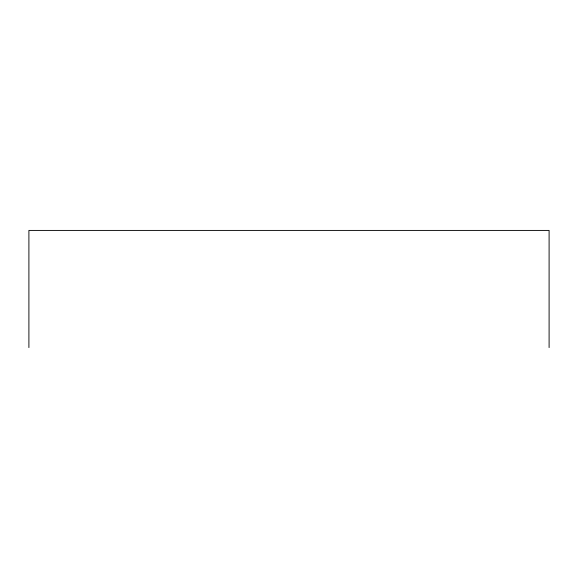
<?xml version="1.0" encoding="UTF-8"?>
<svg xmlns="http://www.w3.org/2000/svg" width="578" height="578" viewBox="0 0 578 578"><rect width="100%" height="100%" fill="white"/><g stroke="black" fill="none" stroke-linecap="round" stroke-linejoin="round"><path stroke-width="0.87" d="M549.1 347.58L549.1 230.42L28.9 230.42L28.9 347.58"/></g></svg>
